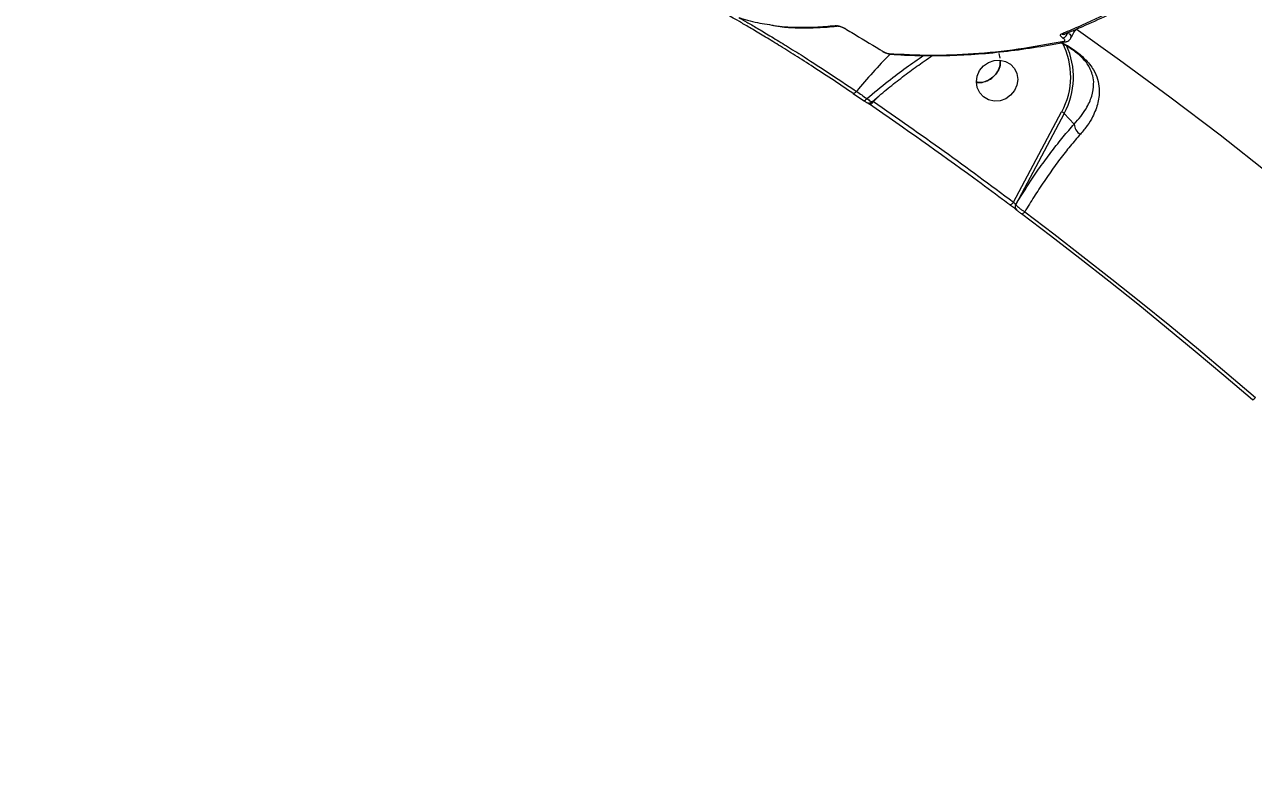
# Model space of a CAD drawing. Header units: millimetres. Extents: x -8422 to 28150, y -6982 to 5510.
# Drawn here: x 22180.2 to 22440.4, y 875.6 to 1035.5 of the extents above; entities that cross this region are included whole.
import ezdxf

# ---------------------------------------------------------------- set-up
doc = ezdxf.new("R2010")
doc.units = ezdxf.units.MM
for name, color, linetype in [('DIKOM_ОБЪЕКТ', 7, 'Continuous'), ('DIKOM_РАЗМЕР_ЗОНА', 7, 'Continuous'), ('DIKOM_РАЗМЕР_ОБЪЕКТА', 7, 'Continuous')]:
    doc.layers.add(name, color=color, linetype=linetype)
doc.styles.add('style1', font='arial.ttf', dxfattribs={"width": 0.8})
doc.dimstyles.new('1-50', dxfattribs={"dimtxt": 300, "dimasz": 200, "dimexe": 100, "dimexo": 0, "dimgap": 100, "dimtad": 1, "dimdec": 0, "dimtxsty": 'style1', "dimcen": 0, "dimclrd": 7, "dimclre": 7, "dimadec": 1, "dimazin": 2, "dimtfac": 1, "dimtdec": 0, "dimtmove": 1, "dimatfit": 3, "dimfxl": 0, "dimlwd": 25, "dimlwe": 18, "dimarcsym": 0})

# ---------------------------------------------------------------- blocks, each defined once
blk = doc.blocks.new('*D15')
at = {"layer": 'Defpoints', "color": 0, "transparency": 16777216}
for p in [(19380.28, 3651.45), (27070.13, 3651.45), (15204.41, -3115.19)]:
    blk.add_point(p, dxfattribs=at)
at = {"layer": 'DIKOM_РАЗМЕР_ОБЪЕКТА', "color": 7, "lineweight": 18, "transparency": 16777216}
for p, q in [((19380.28, 3651.45), (27170.13, 3651.45)), ((15204.41, -3115.19), (27170.13, -3115.19))]:
    blk.add_line(p, q, dxfattribs=at)
at = {"layer": 'DIKOM_РАЗМЕР_ОБЪЕКТА', "color": 7, "lineweight": 25, "transparency": 16777216}
blk.add_line((27070.13, -2915.19), (27070.13, 3451.45), dxfattribs=at)
at = {"layer": 'DIKOM_РАЗМЕР_ОБЪЕКТА', "color": 7, "transparency": 16777216}
for points in [[(27036.8, 3451.45), (27103.47, 3451.45), (27070.13, 3651.45)], [(27036.8, -2915.19), (27103.47, -2915.19), (27070.13, -3115.19)]]:
    blk.add_solid(points, dxfattribs=at)
at = {"layer": 'DIKOM_РАЗМЕР_ОБЪЕКТА', "color": 0, "transparency": 16777216, "insert": (26816.96, -135.25), "char_height": 300, "attachment_point": 5, "rotation": 90, "style": 'style1'}
blk.add_mtext('6750', dxfattribs=at)
blk = doc.blocks.new('*D16')
at = {"layer": 'Defpoints', "color": 0, "transparency": 16777216}
for p in [(12490, 1387.95), (23986.61, 1004.03), (12490, -5796.5)]:
    blk.add_point(p, dxfattribs=at)
at = {"layer": 'DIKOM_РАЗМЕР_ОБЪЕКТА', "color": 7, "lineweight": 18, "transparency": 16777216}
for p, q in [((12490, 1387.95), (12490, -5896.5)), ((23986.61, 1004.03), (23986.61, -5896.5))]:
    blk.add_line(p, q, dxfattribs=at)
at = {"layer": 'DIKOM_РАЗМЕР_ОБЪЕКТА', "color": 7, "lineweight": 25, "transparency": 16777216}
blk.add_line((23786.61, -5796.5), (12690, -5796.5), dxfattribs=at)
at = {"layer": 'DIKOM_РАЗМЕР_ОБЪЕКТА', "color": 7, "transparency": 16777216}
for points in [[(12690, -5763.17), (12690, -5829.83), (12490, -5796.5)], [(23786.61, -5763.17), (23786.61, -5829.83), (23986.61, -5796.5)]]:
    blk.add_solid(points, dxfattribs=at)
at = {"layer": 'DIKOM_РАЗМЕР_ОБЪЕКТА', "color": 0, "transparency": 16777216, "insert": (18238.3, -5543.33), "char_height": 300, "attachment_point": 5, "style": 'style1'}
blk.add_mtext('11500', dxfattribs=at)
blk = doc.blocks.new('*D14')
at = {"layer": 'Defpoints', "color": 0, "transparency": 16777216}
for p in [(20684.73, 5148.63), (28049.7, 5148.63), (14575.76, -5055.5)]:
    blk.add_point(p, dxfattribs=at)
at = {"layer": 'DIKOM_РАЗМЕР_ЗОНА', "color": 7, "lineweight": 18, "transparency": 16777216}
for p, q in [((20684.73, 5148.63), (28149.7, 5148.63)), ((14575.76, -5055.5), (28149.7, -5055.5))]:
    blk.add_line(p, q, dxfattribs=at)
at = {"layer": 'DIKOM_РАЗМЕР_ЗОНА', "color": 7, "lineweight": 25, "transparency": 16777216}
blk.add_line((28049.7, -4855.5), (28049.7, 4948.63), dxfattribs=at)
at = {"layer": 'DIKOM_РАЗМЕР_ЗОНА', "color": 7, "transparency": 16777216}
for points in [[(28016.36, 4948.63), (28083.03, 4948.63), (28049.7, 5148.63)], [(28016.36, -4855.5), (28083.03, -4855.5), (28049.7, -5055.5)]]:
    blk.add_solid(points, dxfattribs=at)
at = {"layer": 'DIKOM_РАЗМЕР_ЗОНА', "color": 0, "transparency": 16777216, "insert": (27796.52, -63.59), "char_height": 300, "attachment_point": 5, "rotation": 90, "style": 'style1'}
blk.add_mtext('10200', dxfattribs=at)
blk = doc.blocks.new('*D13')
at = {"layer": 'Defpoints', "color": 0, "transparency": 16777216}
for p in [(10490, 1785.06), (25983.09, 460.53), (10490, -6882.5)]:
    blk.add_point(p, dxfattribs=at)
at = {"layer": 'DIKOM_РАЗМЕР_ЗОНА', "color": 7, "lineweight": 18, "transparency": 16777216}
for p, q in [((10490, 1785.06), (10490, -6982.5)), ((25983.09, 460.53), (25983.09, -6982.5))]:
    blk.add_line(p, q, dxfattribs=at)
at = {"layer": 'DIKOM_РАЗМЕР_ЗОНА', "color": 7, "lineweight": 25, "transparency": 16777216}
blk.add_line((25783.09, -6882.5), (10690, -6882.5), dxfattribs=at)
at = {"layer": 'DIKOM_РАЗМЕР_ЗОНА', "color": 7, "transparency": 16777216}
for points in [[(10690, -6849.17), (10690, -6915.83), (10490, -6882.5)], [(25783.09, -6849.17), (25783.09, -6915.83), (25983.09, -6882.5)]]:
    blk.add_solid(points, dxfattribs=at)
at = {"layer": 'DIKOM_РАЗМЕР_ЗОНА', "color": 0, "transparency": 16777216, "insert": (18236.55, -6629.33), "char_height": 300, "attachment_point": 5, "style": 'style1'}
blk.add_mtext('15500', dxfattribs=at)

msp = doc.modelspace()

# ---------------------------------------------------------------- linework, layer by layer
at = {"layer": 'DIKOM_ОБЪЕКТ', "color": 7, "linetype": 'Continuous', "lineweight": 15}
for p, q in [((22352.42, 1035.17), (22352.4, 1035.16)), ((22402.83, 1034.44), (22402.71, 1034.2)), ((22402.73, 1034.19), (22402.96, 1034.51)), ((22386.82, 1028.33), (22386.58, 1029.34)), ((22355.66, 1020.89), (22355.65, 1020.9)), ((22355.66, 1020.89), (22357.9, 1019.36)), ((22361.51, 1020.66), (22359.98, 1019.17)), ((22389.67, 997.86), (22399.84, 1016.99)), ((22400.38, 1016.66), (22390.11, 997.33)), ((22402.5, 1014.38), (22400.38, 1016.66)), ((22390.11, 997.33), (22390.11, 997.33)), ((22390.36, 996.12), (22390.32, 996.16))]:
    msp.add_line(p, q, dxfattribs=at)
at = {"layer": 'DIKOM_ОБЪЕКТ', "color": 7, "linetype": 'Continuous', "lineweight": 15, "flags": 128}
for points in [[(22402.92, 1034.54), (22412.09, 1027.98), (22422.75, 1020.14), (22433.38, 1012.08), (22443.95, 1003.81), (22454.46, 995.35), (22464.91, 986.69), (22475.29, 977.84), (22485.58, 968.81), (22495.79, 959.61), (22505.91, 950.23)], [(22383.3, 1020.13), (22382.48, 1021.01), (22381.96, 1022.11), (22381.78, 1023.32), (22381.96, 1024.56), (22382.47, 1025.72), (22383.29, 1026.71), (22384.34, 1027.44), (22385.53, 1027.86), (22386.78, 1027.94), (22387.98, 1027.66), (22389.03, 1027.06), (22389.85, 1026.17), (22390.37, 1025.08), (22390.55, 1023.86), (22390.37, 1022.62), (22389.86, 1021.47), (22389.04, 1020.48), (22387.99, 1019.74), (22386.8, 1019.32), (22385.55, 1019.25), (22384.35, 1019.52), (22383.3, 1020.13)], [(22356.37, 1021.31), (22356.27, 1021.19), (22356.16, 1021.08), (22356.05, 1021), (22355.95, 1020.93), (22355.86, 1020.89), (22355.78, 1020.87), (22355.71, 1020.87), (22355.66, 1020.89)], [(22356.37, 1021.31), (22356.65, 1021.12), (22356.93, 1020.93), (22357.21, 1020.74), (22357.49, 1020.55), (22357.77, 1020.36), (22358.05, 1020.17), (22358.33, 1019.97), (22358.61, 1019.78)], [(22357.9, 1019.36), (22357.95, 1019.34), (22358.02, 1019.34), (22358.1, 1019.36), (22358.19, 1019.4), (22358.3, 1019.47), (22358.4, 1019.56), (22358.51, 1019.66), (22358.61, 1019.78)], [(22359.18, 1018.6), (22359.23, 1018.57), (22359.31, 1018.58), (22359.4, 1018.61), (22359.51, 1018.68), (22359.63, 1018.77), (22359.75, 1018.88), (22359.87, 1019.02), (22359.98, 1019.17)], [(22388.84, 997.31), (22388.89, 997.28), (22388.97, 997.28), (22389.07, 997.32), (22389.18, 997.38), (22389.3, 997.47), (22389.42, 997.58), (22389.55, 997.71), (22389.67, 997.86)], [(22391.32, 995.37), (22391.37, 995.35), (22391.43, 995.35), (22391.51, 995.38), (22391.6, 995.42), (22391.7, 995.49), (22391.8, 995.58), (22391.91, 995.68), (22392.02, 995.8)], [(22440.22, 956), (22434.19, 961.15), (22428.12, 966.23), (22422.04, 971.25), (22415.94, 976.21), (22409.81, 981.1), (22403.67, 985.92), (22397.5, 990.68), (22391.32, 995.37)], [(22392.02, 995.8), (22398.2, 991.11), (22404.35, 986.36), (22410.49, 981.54), (22416.61, 976.65), (22422.72, 971.7), (22428.79, 966.68), (22434.85, 961.6), (22440.88, 956.46)]]:
    msp.add_lwpolyline(points, dxfattribs=at)
at = {"layer": 'DIKOM_ОБЪЕКТ', "color": 7, "linetype": 'Continuous', "lineweight": 15}
for centre, radius, start, end in [((22352.3, 1036.05), 0.894, 242.1822, 276.2533), ((22400.18, 1034.22), 0.832, 241.1585, 292.8716), ((22399.62, 1034.04), 1.53, 289.1357, 353.059), ((22386.42, 1024.41), 15.34, 331.0861, 27.8076), ((22400.68, 1032.56), 0.735, 237.4901, 281.1631), ((22386.36, 1024.32), 15.98, 331.3509, 24.9627), ((22444.14, 948.99), 113.73, 135.1547, 140.5109), ((22362.01, 1030.02), 0.254, 239.4825, 264.3042), ((22363.61, 1030), 0.771, 238.6582, 265.4919), ((22398.84, 1014.73), 2.47, 51.3122, 66.0466), ((22404.95, 1014.42), 2.45, 180.9043, 242.3788), ((22390.95, 996.87), 0.957, 151.4276, 228.1937), ((22390.95, 996.87), 0.956, 151.4052, 228.2366), ((22440.01, 957.01), 1.03, 281.8291, 327.8226)]:
    msp.add_arc(centre, radius, start, end, dxfattribs=at)
for points, knots in [([(22399.78, 1033.49), (22400.07, 1033.62), (22401.55, 1034.23), (22405.45, 1035.91), (22411.63, 1038.78), (22417.77, 1041.9), (22421.44, 1043.88), (22422.48, 1044.44)], [0, 0, 0, 0, 0.041372, 0.20687, 0.538149, 0.869429, 1, 1, 1, 1]), ([(22400.5, 1033.47), (22401.94, 1034.07), (22405.11, 1035.39), (22410.17, 1037.73), (22415.65, 1040.42), (22420, 1042.67), (22422.57, 1044.09), (22423.23, 1044.46)], [0, 0, 0, 0, 0.200958, 0.441094, 0.680185, 0.918398, 1, 1, 1, 1]), ([(22355.65, 1020.9), (22354.11, 1021.93), (22351.04, 1024.01), (22346.79, 1026.78), (22342.91, 1029.26), (22339.44, 1031.42), (22336.34, 1033.3), (22333.69, 1034.87), (22331.51, 1036.14), (22329.84, 1037.11), (22328.69, 1037.78), (22328.39, 1037.99), (22328.24, 1038.09)], [0, 0, 0, 0, 0.104366, 0.208732, 0.307484, 0.406552, 0.505303, 0.604134, 0.703283, 0.802114, 0.900899, 1, 1, 1, 1]), ([(22331.45, 1036.99), (22331.98, 1036.68), (22333.06, 1036.05), (22335.31, 1034.74), (22338, 1033.13), (22341.12, 1031.23), (22345.13, 1028.73), (22350.16, 1025.49), (22354.3, 1022.7), (22356.37, 1021.31)], [0, 0, 0, 0, 0.123354, 0.250041, 0.376711, 0.503785, 0.630457, 0.815229, 1, 1, 1, 1]), ([(22331.78, 1036.86), (22331.95, 1036.81), (22332.8, 1036.53), (22334.96, 1035.92), (22337.1, 1035.58), (22338.48, 1035.36)], [0, 0, 0, 0, 0.081682, 0.408422, 1, 1, 1, 1]), ([(22338.48, 1035.36), (22338.62, 1035.33), (22340.26, 1035.02), (22343.35, 1034.89), (22347.67, 1034.88), (22350.48, 1035.14), (22351.88, 1035.26)], [0, 0, 0, 0, 0.036211, 0.415614, 0.707807, 1, 1, 1, 1]), ([(22338.79, 1035.23), (22339.42, 1035.14), (22341.19, 1034.89), (22344.31, 1034.74), (22348.17, 1034.81), (22350.87, 1034.96), (22352.34, 1035.16), (22352.4, 1035.17)], [0, 0, 0, 0, 0.151233, 0.428431, 0.707321, 0.988031, 1, 1, 1, 1]), ([(22351.88, 1035.26), (22352.05, 1035.26), (22352.28, 1035.27), (22352.8, 1035.14), (22353.18, 1035.01), (22353.54, 1034.86), (22353.76, 1034.75), (22353.87, 1034.68), (22353.9, 1034.67)], [0, 0, 0, 0, 0.402985, 0.573321, 0.745121, 0.853394, 0.961769, 1, 1, 1, 1]), ([(22352.42, 1035.17), (22352.41, 1035.17), (22352.39, 1035.16), (22352.53, 1035.16), (22352.77, 1035.11), (22353.08, 1035.03), (22353.33, 1034.93), (22353.54, 1034.84), (22353.71, 1034.75), (22353.77, 1034.71), (22353.8, 1034.7)], [0, 0, 0, 0, 0.075214, 0.291348, 0.529796, 0.676611, 0.782293, 0.867871, 0.956527, 1, 1, 1, 1]), ([(22353.9, 1034.67), (22354.39, 1034.37), (22356.85, 1032.9), (22359.55, 1031.26), (22361.76, 1029.91), (22361.99, 1029.77)], [0, 0, 0, 0, 0.183175, 0.915874, 1, 1, 1, 1]), ([(22400.12, 1032.59), (22400, 1032.68), (22399.77, 1032.85), (22399.59, 1033.11), (22399.55, 1033.34), (22399.7, 1033.44), (22399.78, 1033.49)], [0, 0, 0, 0, 0.232217, 0.464018, 0.71404, 1, 1, 1, 1]), ([(22401.14, 1033.86), (22401.29, 1033.71), (22401.59, 1033.43), (22401.78, 1032.98), (22401.81, 1032.64), (22401.7, 1032.51), (22401.67, 1032.48)], [0, 0, 0, 0, 0.29987, 0.59949, 0.905452, 1, 1, 1, 1]), ([(22401.71, 1032.45), (22402.02, 1033.04), (22402.33, 1033.64), (22402.69, 1034.19), (22402.69, 1034.2)], [0, 0, 0, 0, 0.986076, 1, 1, 1, 1]), ([(22363.21, 1029.34), (22366.14, 1029.18), (22371.99, 1028.86), (22381.15, 1029.22), (22390.55, 1030.15), (22397.04, 1031.35), (22400.29, 1031.94)], [0, 0, 0, 0, 0.249122, 0.498244, 0.749122, 1, 1, 1, 1]), ([(22363.55, 1029.23), (22363.59, 1029.23), (22365.52, 1029.03), (22369.45, 1028.9), (22375.37, 1028.86), (22381.42, 1029.15), (22387.57, 1029.7), (22393.84, 1030.56), (22398.26, 1031.29), (22400.62, 1031.81), (22400.82, 1031.85)], [0, 0, 0, 0, 0.003092, 0.166482, 0.330001, 0.493656, 0.657299, 0.820865, 0.984461, 1, 1, 1, 1]), ([(22406.32, 1024.86), (22406.16, 1025.37), (22405.89, 1026.19), (22405.1, 1027.4), (22404.06, 1028.61), (22402.37, 1030.02), (22400.67, 1031.1), (22399.72, 1031.55), (22399.59, 1031.61)], [0, 0, 0, 0, 0.233813, 0.381791, 0.533408, 0.750057, 0.966398, 1, 1, 1, 1]), ([(22399.82, 1031.65), (22399.9, 1031.61), (22400.9, 1031.14), (22402.71, 1029.98), (22404.59, 1028.42), (22405.81, 1027.04), (22406.79, 1025.59), (22407.52, 1023.88), (22407.9, 1021.6), (22407.66, 1018.95), (22406.66, 1016.32), (22405.33, 1014.07), (22404.32, 1012.85), (22403.81, 1012.24)], [0, 0, 0, 0, 0.007592, 0.096006, 0.184619, 0.244221, 0.303941, 0.406929, 0.51013, 0.663187, 0.816219, 0.908128, 1, 1, 1, 1]), ([(22400.29, 1031.94), (22400.32, 1031.95), (22400.43, 1031.98), (22400.52, 1032.08), (22400.5, 1032.23), (22400.37, 1032.41), (22400.21, 1032.53), (22400.12, 1032.59)], [0, 0, 0, 0, 0.104412, 0.3454, 0.575988, 0.7878, 1, 1, 1, 1]), ([(22400.82, 1031.85), (22400.94, 1031.88), (22401.2, 1031.95), (22401.52, 1032.17), (22401.63, 1032.39), (22401.68, 1032.47)], [0, 0, 0, 0, 0.347916, 0.749429, 1, 1, 1, 1]), ([(22358.61, 1019.78), (22360.12, 1021.03), (22362.88, 1023.34), (22366.9, 1026.38), (22369.37, 1028.09), (22370.6, 1028.92)], [0, 0, 0, 0, 0.375933, 0.691925, 1, 1, 1, 1]), ([(22359.66, 1019.07), (22360.3, 1019.62), (22361.94, 1021.04), (22364.62, 1023.2), (22367.67, 1025.53), (22370.32, 1027.45), (22371.93, 1028.52), (22372.53, 1028.92)], [0, 0, 0, 0, 0.148908, 0.383897, 0.619876, 0.856353, 1, 1, 1, 1]), ([(22361.89, 1029.8), (22361.99, 1029.74), (22362.16, 1029.64), (22362.34, 1029.57), (22362.41, 1029.54)], [0, 0, 0, 0, 0.625681, 1, 1, 1, 1]), ([(22361.99, 1029.77), (22362.04, 1029.74), (22362.15, 1029.67), (22362.36, 1029.57), (22362.59, 1029.48), (22362.91, 1029.38), (22363.09, 1029.36), (22363.21, 1029.34)], [0, 0, 0, 0, 0.121297, 0.252384, 0.411611, 0.599332, 1, 1, 1, 1]), ([(22362.41, 1029.54), (22362.47, 1029.51), (22362.65, 1029.43), (22362.99, 1029.33), (22363.3, 1029.25), (22363.49, 1029.24), (22363.55, 1029.24)], [0, 0, 0, 0, 0.13494, 0.428028, 0.827083, 1, 1, 1, 1]), ([(22386.84, 1027.85), (22386.85, 1027.52), (22386.86, 1026.71), (22386.32, 1025.45), (22385.35, 1024.26), (22384.04, 1023.47), (22382.8, 1023.11), (22382.07, 1023.22), (22381.82, 1023.26)], [0, 0, 0, 0, 0.127461, 0.320733, 0.513997, 0.707241, 0.900517, 1, 1, 1, 1]), ([(22381.82, 1023.25), (22381.97, 1023.22), (22382.6, 1023.09), (22383.77, 1023.37), (22385.12, 1024.07), (22386.16, 1025.2), (22386.81, 1026.51), (22386.85, 1027.43), (22386.86, 1027.84)], [0, 0, 0, 0, 0.06235, 0.255685, 0.449014, 0.642366, 0.835687, 1, 1, 1, 1]), ([(22402.5, 1014.38), (22402.99, 1014.92), (22403.97, 1016), (22405.28, 1017.99), (22406.35, 1020.32), (22406.66, 1022.63), (22406.62, 1024.13), (22406.35, 1024.78), (22406.32, 1024.86)], [0, 0, 0, 0, 0.151212, 0.304381, 0.554552, 0.811279, 0.977313, 1, 1, 1, 1]), ([(22357.9, 1019.36), (22357.91, 1019.36), (22358.03, 1019.28), (22358.23, 1019.14), (22358.4, 1019.03), (22358.53, 1018.96), (22358.67, 1018.9), (22358.89, 1018.84), (22359.2, 1018.85), (22359.48, 1018.95), (22359.6, 1019.07), (22359.64, 1019.11)], [0, 0, 0, 0, 0.011996, 0.192548, 0.384412, 0.470918, 0.530385, 0.623957, 0.769563, 0.931043, 1, 1, 1, 1]), ([(22358.61, 1019.78), (22358.74, 1019.68), (22359.02, 1019.45), (22359.32, 1019.24), (22359.55, 1019.1), (22359.61, 1019.1), (22359.65, 1019.09)], [0, 0, 0, 0, 0.241349, 0.538691, 0.709936, 1, 1, 1, 1]), ([(22358.75, 1018.89), (22358.83, 1018.83), (22358.96, 1018.74), (22359.13, 1018.63), (22359.2, 1018.58)], [0, 0, 0, 0, 0.630714, 1, 1, 1, 1]), ([(22388.84, 997.31), (22388.33, 997.68), (22385.81, 999.56), (22376.03, 1006.8), (22366.57, 1013.42), (22359.18, 1018.6)], [0, 0, 0, 0, 0.051712, 0.258553, 1, 1, 1, 1]), ([(22359.98, 1019.17), (22364.98, 1015.69), (22374.98, 1008.72), (22384.77, 1001.48), (22389.67, 997.86)], [0, 0, 0, 0, 0.499919, 1, 1, 1, 1]), ([(22390.11, 997.33), (22391.16, 999.01), (22392.95, 1001.89), (22395.53, 1005.64), (22397.84, 1008.78), (22400.17, 1011.73), (22401.72, 1013.5), (22402.5, 1014.38)], [0, 0, 0, 0, 0.259056, 0.441627, 0.624198, 0.812099, 1, 1, 1, 1]), ([(22403.81, 1012.24), (22403.09, 1011.42), (22401.66, 1009.76), (22399.45, 1006.95), (22397.23, 1003.9), (22395.07, 1000.71), (22393.33, 997.98), (22392.35, 996.35), (22392.02, 995.8)], [0, 0, 0, 0, 0.182795, 0.365591, 0.553746, 0.741906, 0.914191, 1, 1, 1, 1]), ([(22390.31, 996.16), (22390.29, 996.18), (22390.22, 996.23), (22390.01, 996.41), (22389.65, 996.69), (22389.24, 997), (22388.97, 997.21), (22388.84, 997.31)], [0, 0, 0, 0, 0.080175, 0.306192, 0.535974, 0.768131, 1, 1, 1, 1]), ([(22389.67, 997.86), (22389.7, 997.8), (22389.77, 997.7), (22389.89, 997.55), (22389.99, 997.43), (22390.07, 997.36), (22390.1, 997.34), (22390.11, 997.33)], [0, 0, 0, 0, 0.231709, 0.456181, 0.669193, 0.872276, 1, 1, 1, 1]), ([(22390.11, 997.33), (22390.17, 997.26), (22390.29, 997.11), (22390.61, 996.81), (22391.01, 996.49), (22391.47, 996.15), (22391.84, 995.92), (22392.02, 995.8)], [0, 0, 0, 0, 0.204439, 0.430077, 0.563401, 0.780243, 1, 1, 1, 1]), ([(22390.31, 996.16), (22390.31, 996.16), (22390.31, 996.16), (22390.31, 996.16), (22390.32, 996.16)], [0, 0, 0, 0, 0.785583, 1, 1, 1, 1]), ([(22391.32, 995.37), (22391.32, 995.37), (22391.24, 995.44), (22391.06, 995.57), (22390.84, 995.74), (22390.63, 995.9), (22390.46, 996.03), (22390.4, 996.09), (22390.36, 996.12)], [0, 0, 0, 0, 0.004335, 0.219797, 0.435623, 0.568264, 0.793839, 1, 1, 1, 1])]:
    msp.add_open_spline(points, degree=3, knots=knots, dxfattribs=at)

# ---------------------------------------------------------------- dimensions: what is measured, and where the dimension line sits
at = {"layer": 'DIKOM_РАЗМЕР_ЗОНА'}
dim = msp.add_linear_dim(base=(28049.7, 5148.63), p1=(14575.76, -5055.5), p2=(20684.73, 5148.63), angle=270, text='10200', dimstyle='1-50', override={"dimscale": 1, "dimtix": 0, "dimtofl": 1, "dimtmove": 1, "dimatfit": 3}, dxfattribs=at)
dim.commit()
dim.dimension.update_dxf_attribs({"geometry": '*D14', "text_midpoint": (28049.7, -63.59), "dimtype": 160})
dim = msp.add_linear_dim(base=(10490, -6882.5), p1=(25983.09, 460.53), p2=(10490, 1785.06), angle=180, text='15500', dimstyle='1-50', dxfattribs=at)
dim.commit()
dim.dimension.update_dxf_attribs({"geometry": '*D13', "text_midpoint": (18236.55, -6882.5), "dimtype": 160})
at = {"layer": 'DIKOM_РАЗМЕР_ОБЪЕКТА'}
dim = msp.add_linear_dim(base=(27070.13, 3651.45), p1=(15204.41, -3115.19), p2=(19380.28, 3651.45), angle=270, text='6750', dimstyle='1-50', override={"dimscale": 1, "dimtix": 0, "dimtofl": 1, "dimtmove": 1, "dimatfit": 3}, dxfattribs=at)
dim.commit()
dim.dimension.update_dxf_attribs({"geometry": '*D15', "text_midpoint": (27070.13, -135.25), "dimtype": 160})
dim = msp.add_linear_dim(base=(12490, -5796.5), p1=(23986.61, 1004.03), p2=(12490, 1387.95), angle=180, text='11500', dimstyle='1-50', dxfattribs=at)
dim.commit()
dim.dimension.update_dxf_attribs({"geometry": '*D16', "text_midpoint": (18238.3, -5796.5), "dimtype": 160})

doc.saveas('drawing.dxf')
